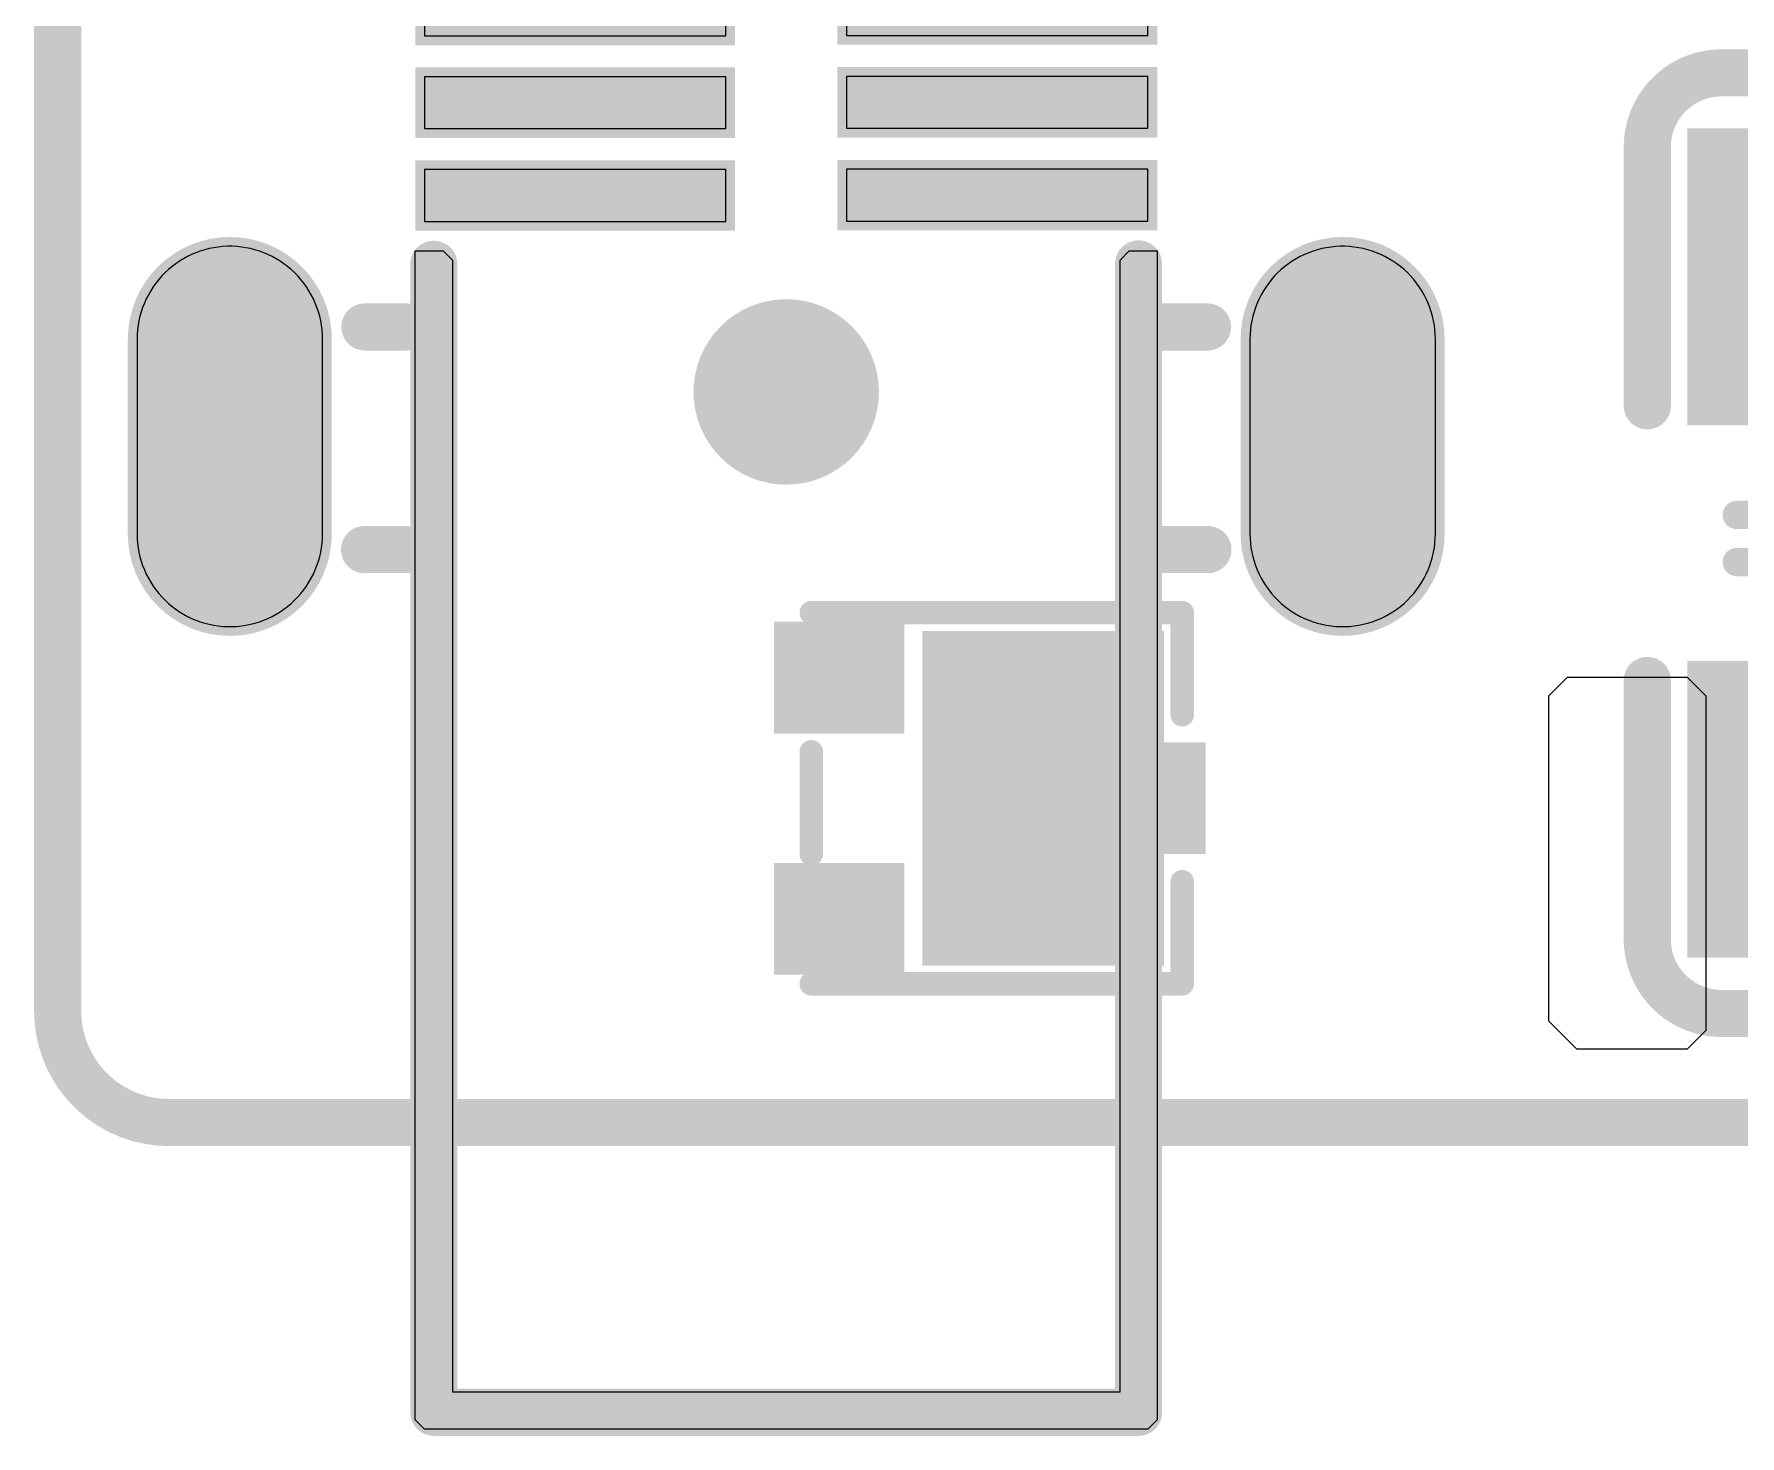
# Model space of a CAD drawing. Header units: millimetres. Extents: x 19.13 to 23.12, y 5.07 to 8.34.
# Drawn here: x 19.1324 to 19.4945, y 5.0921 to 5.3896 of the extents above; entities that cross this region are included whole.
import ezdxf

# ---------------------------------------------------------------- set-up
doc = ezdxf.new("R2010")
doc.units = ezdxf.units.MM
doc.header["$MEASUREMENT"] = 0
for name, color, linetype in [('BottomLayer', 5, 'Continuous'), ('BottomOverlay', 54, 'Continuous'), ('BottomPaste', 16, 'Continuous'), ('BottomSolder', 6, 'Continuous'), ('KeepOutLayer', 6, 'Continuous'), ('Mechanical15', 56, 'Continuous'), ('MidLayer1', 16, 'Continuous'), ('MidLayer2', 76, 'Continuous'), ('MidLayer3', 90, 'Continuous'), ('MidLayer4', 156, 'Continuous'), ('MultiLayer', 9, 'Continuous'), ('TopLayer', 1, 'Continuous'), ('TopOverlay', 2, 'Continuous'), ('TopPaste', 8, 'Continuous'), ('TopSolder', 216, 'Continuous')]:
    doc.layers.add(name, color=color, linetype=linetype)

# ---------------------------------------------------------------- blocks, each defined once
blk = doc.blocks.new('C1206_B_140')
at = {"layer": 'BottomLayer'}
for points in [[(-0.08301, -0.0315), (-0.02801, -0.0315), (-0.08301, 0.0315), (-0.02801, 0.0315)], [(0.02998, -0.0315), (0.08498, -0.0315), (0.02998, 0.0315), (0.08498, 0.0315)]]:
    blk.add_solid(points, dxfattribs=at)
at = {"layer": 'BottomOverlay', "const_width": 0.01}
for points in [[(-0.09882, 0.02825, -0.414214), (-0.08307, 0.044)], [(0.08504, 0.044, -0.414214), (0.10079, 0.02825)], [(-0.08307, -0.044, -0.414214), (-0.09882, -0.02825)], [(0.10079, -0.02825, -0.414214), (0.08504, -0.044)]]:
    blk.add_lwpolyline(points, format="xyb", dxfattribs=at)
at = {"layer": 'BottomOverlay'}
for points, const_width in [([(-0.08346, 0.044), (-0.02815, 0.044)], 0.01), ([(0.03012, 0.044), (0.08543, 0.044)], 0.01), ([(-0.09882, 0.02717), (-0.09882, -0.02825)], 0.01), ([(0.10079, 0.02717), (0.10079, -0.02825)], 0.01), ([(-0.005, 0.025), (-0.005, -0.025)], 0.006), ([(0.005, 0.025), (0.005, -0.025)], 0.006), ([(-0.02, 0), (-0.005, 0)], 0.006), ([(0.005, 0), (0.02, 0)], 0.006), ([(-0.08346, -0.044), (-0.02815, -0.044)], 0.01), ([(0.03012, -0.044), (0.08543, -0.044)], 0.01)]:
    blk.add_lwpolyline(points, dxfattribs=dict(at, const_width=const_width))
for points, const_width in [([(-0.08596, 0.044, 1), (-0.08096, 0.044, 1)], 0.005), ([(-0.08557, 0.044, 1), (-0.08057, 0.044, 1)], 0.005), ([(-0.03065, 0.044, 1), (-0.02565, 0.044, 1)], 0.005), ([(0.02762, 0.044, 1), (0.03262, 0.044, 1)], 0.005), ([(0.08254, 0.044, 1), (0.08754, 0.044, 1)], 0.005), ([(0.08293, 0.044, 1), (0.08793, 0.044, 1)], 0.005), ([(-0.10132, 0.02825, 1), (-0.09632, 0.02825, 1)], 0.005), ([(0.09829, 0.02825, 1), (0.10329, 0.02825, 1)], 0.005), ([(-0.10132, 0.02717, 1), (-0.09632, 0.02717, 1)], 0.005), ([(0.09829, 0.02717, 1), (0.10329, 0.02717, 1)], 0.005), ([(-0.0065, 0.025, 1), (-0.0035, 0.025, 1)], 0.003), ([(0.0035, 0.025, 1), (0.0065, 0.025, 1)], 0.003), ([(-0.0215, 0, 1), (-0.0185, 0, 1)], 0.003), ([(-0.0065, 0, 1), (-0.0035, 0, 1)], 0.003), ([(0.0035, 0, 1), (0.0065, 0, 1)], 0.003), ([(0.0185, 0, 1), (0.0215, 0, 1)], 0.003), ([(-0.10132, -0.02825, 1), (-0.09632, -0.02825, 1)], 0.005), ([(-0.10132, -0.02825, 1), (-0.09632, -0.02825, 1)], 0.005), ([(-0.0065, -0.025, 1), (-0.0035, -0.025, 1)], 0.003), ([(0.0035, -0.025, 1), (0.0065, -0.025, 1)], 0.003), ([(0.09829, -0.02825, 1), (0.10329, -0.02825, 1)], 0.005), ([(0.09829, -0.02825, 1), (0.10329, -0.02825, 1)], 0.005), ([(-0.08596, -0.044, 1), (-0.08096, -0.044, 1)], 0.005), ([(-0.08557, -0.044, 1), (-0.08057, -0.044, 1)], 0.005), ([(-0.03065, -0.044, 1), (-0.02565, -0.044, 1)], 0.005), ([(0.02762, -0.044, 1), (0.03262, -0.044, 1)], 0.005), ([(0.08254, -0.044, 1), (0.08754, -0.044, 1)], 0.005), ([(0.08293, -0.044, 1), (0.08793, -0.044, 1)], 0.005)]:
    blk.add_lwpolyline(points, format="xyb", close=True, dxfattribs=dict(at, const_width=const_width))
at = {"layer": 'BottomPaste'}
for points in [[(-0.08301, -0.0315), (-0.02801, -0.0315), (-0.08301, 0.0315), (-0.02801, 0.0315)], [(0.02998, -0.0315), (0.08498, -0.0315), (0.02998, 0.0315), (0.08498, 0.0315)]]:
    blk.add_solid(points, dxfattribs=at)
at = {"layer": 'BottomSolder'}
for points in [[(-0.08701, -0.0355), (-0.02401, -0.0355), (-0.08701, 0.0355), (-0.02401, 0.0355)], [(0.02598, -0.0355), (0.08898, -0.0355), (0.02598, 0.0355), (0.08898, 0.0355)]]:
    blk.add_solid(points, dxfattribs=at)
at = {"layer": 'Mechanical15', "const_width": 0.00197}
for points in [[(0, 0.01969), (0, -0.01969)], [(-0.01969, 0), (0.01969, 0)]]:
    blk.add_lwpolyline(points, dxfattribs=at)
at = {"layer": 'Mechanical15'}
for points, const_width in [([(-0.00049, 0.01969, 1), (0.00049, 0.01969, 1)], 0.000984), ([(0.01378, 0, 1), (-0.01378, 0, 1)], 0.00197), ([(-0.02018, 0, 1), (-0.01919, 0, 1)], 0.000984), ([(-0.01427, 0, 1), (-0.01329, 0, 1)], 0.000984), ([(0.01329, 0, 1), (0.01427, 0, 1)], 0.000984), ([(0.01919, 0, 1), (0.02018, 0, 1)], 0.000984), ([(-0.00049, -0.01969, 1), (0.00049, -0.01969, 1)], 0.000984)]:
    blk.add_lwpolyline(points, format="xyb", close=True, dxfattribs=dict(at, const_width=const_width))
blk = doc.blocks.new('DFN_3L_2_2__B_440')
at = {"layer": 'BottomLayer'}
for points in [[(-0.03346, 0.04429), (-0.03346, 0.02461), (-0.01772, 0.04429), (-0.01772, 0.02461)], [(0.01772, 0.04429), (0.01772, 0.02461), (0.03346, 0.04429), (0.03346, 0.02461)], [(-0.0315, 0.0128), (-0.0315, -0.03051), (0.0315, 0.0128), (0.0315, -0.03051)], [(-0.00787, -0.02953), (-0.00787, -0.03937), (0.00787, -0.02953), (0.00787, -0.03937)]]:
    blk.add_solid(points, dxfattribs=at)
at = {"layer": 'BottomOverlay', "const_width": 0.005}
for points in [[(-0.03937, -0.03839), (-0.03937, 0.04035)], [(0.00984, 0.04035), (-0.01181, 0.04035)], [(0.03937, -0.03839), (0.03937, 0.04035)], [(-0.01772, -0.03839), (-0.03937, -0.03839)], [(0.03937, -0.03839), (0.01772, -0.03839)]]:
    blk.add_lwpolyline(points, dxfattribs=at)
at = {"layer": 'BottomOverlay', "const_width": 0.0025}
for points in [[(-0.04062, 0.04035, 1), (-0.03812, 0.04035, 1)], [(-0.01306, 0.04035, 1), (-0.01056, 0.04035, 1)], [(0.00859, 0.04035, 1), (0.01109, 0.04035, 1)], [(0.03812, 0.04035, 1), (0.04062, 0.04035, 1)], [(-0.04062, -0.03839, 1), (-0.03812, -0.03839, 1)], [(-0.04062, -0.03839, 1), (-0.03812, -0.03839, 1)], [(-0.01897, -0.03839, 1), (-0.01647, -0.03839, 1)], [(0.01647, -0.03839, 1), (0.01897, -0.03839, 1)], [(0.03812, -0.03839, 1), (0.04062, -0.03839, 1)], [(0.03812, -0.03839, 1), (0.04062, -0.03839, 1)]]:
    blk.add_lwpolyline(points, format="xyb", close=True, dxfattribs=at)
at = {"layer": 'BottomPaste'}
for points in [[(-0.03346, 0.04429), (-0.03346, 0.02461), (-0.01772, 0.04429), (-0.01772, 0.02461)], [(0.01772, 0.04429), (0.01772, 0.02461), (0.03346, 0.04429), (0.03346, 0.02461)], [(-0.0315, 0.0128), (-0.0315, -0.03051), (0.0315, 0.0128), (0.0315, -0.03051)], [(-0.00787, -0.02953), (-0.00787, -0.03937), (0.00787, -0.02953), (0.00787, -0.03937)]]:
    blk.add_solid(points, dxfattribs=at)
at = {"layer": 'BottomSolder'}
for points in [[(-0.03746, 0.04829), (-0.03746, 0.02061), (-0.01372, 0.04829), (-0.01372, 0.02061)], [(0.01372, 0.04829), (0.01372, 0.02061), (0.03746, 0.04829), (0.03746, 0.02061)], [(-0.0355, 0.0168), (-0.0355, -0.03451), (0.0355, 0.0168), (0.0355, -0.03451)], [(-0.01187, -0.02553), (-0.01187, -0.04337), (0.01187, -0.02553), (0.01187, -0.04337)]]:
    blk.add_solid(points, dxfattribs=at)
blk = doc.blocks.new('TYPE_C_SMD_GT_USB_7092A_502')
at = {"layer": 'BottomLayer', "const_width": 0.03937}
for points in [[(-0.11811, 0.18012), (-0.11811, 0.13878)], [(0.11811, 0.18012), (0.11811, 0.13878)]]:
    blk.add_lwpolyline(points, dxfattribs=at)
at = {"layer": 'BottomLayer', "const_width": 0.01969}
for points in [[(-0.12795, 0.18012, 1), (-0.10827, 0.18012, 1)], [(0.10827, 0.18012, 1), (0.12795, 0.18012, 1)], [(-0.00984, 0.15, 1), (0.00984, 0.15, 1)], [(-0.12795, 0.13878, 1), (-0.10827, 0.13878, 1)], [(0.10827, 0.13878, 1), (0.12795, 0.13878, 1)]]:
    blk.add_lwpolyline(points, format="xyb", close=True, dxfattribs=at)
at = {"layer": 'BottomSolder', "const_width": 0.04331}
for points in [[(-0.11811, 0.18012), (-0.11811, 0.13878)], [(0.11811, 0.18012), (0.11811, 0.13878)]]:
    blk.add_lwpolyline(points, dxfattribs=at)
at = {"layer": 'BottomSolder', "const_width": 0.02165}
for points in [[(-0.12894, 0.18012, 1), (-0.10728, 0.18012, 1)], [(0.10728, 0.18012, 1), (0.12894, 0.18012, 1)], [(-0.12894, 0.13878, 1), (-0.10728, 0.13878, 1)], [(0.10728, 0.13878, 1), (0.12894, 0.13878, 1)]]:
    blk.add_lwpolyline(points, format="xyb", close=True, dxfattribs=at)
at = {"layer": 'Mechanical15'}
for p, q in [((-0.07874, 0.36811), (-0.07677, 0.37008)), ((-0.07677, 0.37008), (0.07677, 0.37008)), ((0.07677, 0.37008), (0.07874, 0.36811)), ((-0.07874, 0.12008), (-0.07874, 0.36811)), ((0.07874, 0.36811), (0.07874, 0.12008)), ((0.07087, 0.3622), (-0.07087, 0.3622)), ((-0.07087, 0.3622), (-0.07087, 0.12205)), ((0.07087, 0.12205), (0.07087, 0.3622)), ((-0.07283, 0.12008), (-0.07874, 0.12008)), ((-0.07087, 0.12205), (-0.07283, 0.12008)), ((0.07283, 0.12008), (0.07087, 0.12205)), ((0.07874, 0.12008), (0.07283, 0.12008))]:
    blk.add_line(p, q, dxfattribs=at)
for points, const_width in [([(0.00787, 0.15, 1), (-0.00787, 0.15, 1)], 0.01575), ([(-0.01181, 0.15, 1), (-0.00393, 0.15, 1)], 0.00787), ([(0.00393, 0.15, 1), (0.01181, 0.15, 1)], 0.00787)]:
    blk.add_lwpolyline(points, format="xyb", close=True, dxfattribs=dict(at, const_width=const_width))
at = {"layer": 'MidLayer1', "const_width": 0.03937}
for points in [[(-0.11811, 0.18012), (-0.11811, 0.13878)], [(0.11811, 0.18012), (0.11811, 0.13878)]]:
    blk.add_lwpolyline(points, dxfattribs=at)
at = {"layer": 'MidLayer1', "const_width": 0.01969}
for points in [[(-0.12795, 0.18012, 1), (-0.10827, 0.18012, 1)], [(0.10827, 0.18012, 1), (0.12795, 0.18012, 1)], [(-0.00984, 0.15, 1), (0.00984, 0.15, 1)], [(-0.12795, 0.13878, 1), (-0.10827, 0.13878, 1)], [(0.10827, 0.13878, 1), (0.12795, 0.13878, 1)]]:
    blk.add_lwpolyline(points, format="xyb", close=True, dxfattribs=at)
at = {"layer": 'MidLayer2', "const_width": 0.03937}
for points in [[(-0.11811, 0.18012), (-0.11811, 0.13878)], [(0.11811, 0.18012), (0.11811, 0.13878)]]:
    blk.add_lwpolyline(points, dxfattribs=at)
at = {"layer": 'MidLayer2', "const_width": 0.01969}
for points in [[(-0.12795, 0.18012, 1), (-0.10827, 0.18012, 1)], [(0.10827, 0.18012, 1), (0.12795, 0.18012, 1)], [(-0.00984, 0.15, 1), (0.00984, 0.15, 1)], [(-0.12795, 0.13878, 1), (-0.10827, 0.13878, 1)], [(0.10827, 0.13878, 1), (0.12795, 0.13878, 1)]]:
    blk.add_lwpolyline(points, format="xyb", close=True, dxfattribs=at)
at = {"layer": 'MidLayer3', "const_width": 0.03937}
for points in [[(-0.11811, 0.18012), (-0.11811, 0.13878)], [(0.11811, 0.18012), (0.11811, 0.13878)]]:
    blk.add_lwpolyline(points, dxfattribs=at)
at = {"layer": 'MidLayer3', "const_width": 0.01969}
for points in [[(-0.12795, 0.18012, 1), (-0.10827, 0.18012, 1)], [(0.10827, 0.18012, 1), (0.12795, 0.18012, 1)], [(-0.00984, 0.15, 1), (0.00984, 0.15, 1)], [(-0.12795, 0.13878, 1), (-0.10827, 0.13878, 1)], [(0.10827, 0.13878, 1), (0.12795, 0.13878, 1)]]:
    blk.add_lwpolyline(points, format="xyb", close=True, dxfattribs=at)
at = {"layer": 'MidLayer4', "const_width": 0.03937}
for points in [[(-0.11811, 0.18012), (-0.11811, 0.13878)], [(0.11811, 0.18012), (0.11811, 0.13878)]]:
    blk.add_lwpolyline(points, dxfattribs=at)
at = {"layer": 'MidLayer4', "const_width": 0.01969}
for points in [[(-0.12795, 0.18012, 1), (-0.10827, 0.18012, 1)], [(0.10827, 0.18012, 1), (0.12795, 0.18012, 1)], [(-0.00984, 0.15, 1), (0.00984, 0.15, 1)], [(-0.12795, 0.13878, 1), (-0.10827, 0.13878, 1)], [(0.10827, 0.13878, 1), (0.12795, 0.13878, 1)]]:
    blk.add_lwpolyline(points, format="xyb", close=True, dxfattribs=at)
at = {"layer": 'MultiLayer', "const_width": 0.03937}
for points in [[(-0.11811, 0.18012), (-0.11811, 0.13878)], [(0.11811, 0.18012), (0.11811, 0.13878)]]:
    blk.add_lwpolyline(points, dxfattribs=at)
at = {"layer": 'MultiLayer', "const_width": 0.01969}
for points in [[(-0.12795, 0.18012, 1), (-0.10827, 0.18012, 1)], [(0.10827, 0.18012, 1), (0.12795, 0.18012, 1)], [(-0.00984, 0.15, 1), (0.00984, 0.15, 1)], [(-0.12795, 0.13878, 1), (-0.10827, 0.13878, 1)], [(0.10827, 0.13878, 1), (0.12795, 0.13878, 1)]]:
    blk.add_lwpolyline(points, format="xyb", close=True, dxfattribs=at)
at = {"layer": 'TopLayer', "const_width": 0.03937}
for points in [[(-0.11811, 0.18012), (-0.11811, 0.13878)], [(0.11811, 0.18012), (0.11811, 0.13878)]]:
    blk.add_lwpolyline(points, dxfattribs=at)
at = {"layer": 'TopLayer', "const_width": 0.01969}
for points in [[(-0.12795, 0.18012, 1), (-0.10827, 0.18012, 1)], [(0.10827, 0.18012, 1), (0.12795, 0.18012, 1)], [(-0.00984, 0.15, 1), (0.00984, 0.15, 1)], [(-0.12795, 0.13878, 1), (-0.10827, 0.13878, 1)], [(0.10827, 0.13878, 1), (0.12795, 0.13878, 1)]]:
    blk.add_lwpolyline(points, format="xyb", close=True, dxfattribs=at)
at = {"layer": 'TopLayer'}
for points in [[(-0.07679, 0.11374), (-0.07679, 0.10272), (-0.01282, 0.11374), (-0.01282, 0.10272)], [(0.07679, 0.1028), (0.07679, 0.11382), (0.01282, 0.1028), (0.01282, 0.11382)], [(-0.07679, 0.09405), (-0.07679, 0.08303), (-0.01282, 0.09405), (-0.01282, 0.08303)], [(0.07679, 0.08311), (0.07679, 0.09413), (0.01282, 0.08311), (0.01282, 0.09413)], [(-0.07679, 0.07437), (-0.07679, 0.06335), (-0.01282, 0.07437), (-0.01282, 0.06335)], [(0.07679, 0.06343), (0.07679, 0.07445), (0.01282, 0.06343), (0.01282, 0.07445)]]:
    blk.add_solid(points, dxfattribs=at)
at = {"layer": 'TopOverlay', "const_width": 0.01}
for points in [[(0.0748, 0.36653), (-0.0748, 0.36653)], [(-0.0748, 0.36653), (-0.0748, 0.12284)], [(0.0748, 0.36653), (0.0748, 0.36063)], [(0.0748, 0.36063), (0.0748, 0.12292)], [(-0.0748, 0.18346), (-0.08952, 0.18346)], [(-0.0748, 0.18399), (-0.0748, 0.18346)], [(0.08952, 0.18346), (0.08071, 0.18346)], [(-0.0748, 0.13622), (-0.08944, 0.13622)], [(-0.0748, 0.13707), (-0.0748, 0.13622)], [(0.08944, 0.13622), (0.08071, 0.13622)]]:
    blk.add_lwpolyline(points, dxfattribs=at)
at = {"layer": 'TopOverlay', "const_width": 0.005}
for points in [[(-0.0773, 0.36653, 1), (-0.0723, 0.36653, 1)], [(-0.0773, 0.36653, 1), (-0.0723, 0.36653, 1)], [(0.0723, 0.36653, 1), (0.0773, 0.36653, 1)], [(0.0723, 0.36653, 1), (0.0773, 0.36653, 1)], [(0.0723, 0.36063, 1), (0.0773, 0.36063, 1)], [(0.0723, 0.36063, 1), (0.0773, 0.36063, 1)], [(-0.09202, 0.18346, 1), (-0.08702, 0.18346, 1)], [(-0.0773, 0.18399, 1), (-0.0723, 0.18399, 1)], [(-0.0773, 0.18346, 1), (-0.0723, 0.18346, 1)], [(-0.0773, 0.18346, 1), (-0.0723, 0.18346, 1)], [(0.07821, 0.18346, 1), (0.08321, 0.18346, 1)], [(0.08702, 0.18346, 1), (0.09202, 0.18346, 1)], [(-0.09194, 0.13622, 1), (-0.08694, 0.13622, 1)], [(-0.0773, 0.13707, 1), (-0.0723, 0.13707, 1)], [(-0.0773, 0.13622, 1), (-0.0723, 0.13622, 1)], [(-0.0773, 0.13622, 1), (-0.0723, 0.13622, 1)], [(0.07821, 0.13622, 1), (0.08321, 0.13622, 1)], [(0.08694, 0.13622, 1), (0.09194, 0.13622, 1)], [(-0.0773, 0.12284, 1), (-0.0723, 0.12284, 1)], [(0.0723, 0.12292, 1), (0.0773, 0.12292, 1)]]:
    blk.add_lwpolyline(points, format="xyb", close=True, dxfattribs=at)
at = {"layer": 'TopPaste'}
for p, q in [((-0.12249, 0.19931), (-0.12344, 0.19907)), ((-0.12153, 0.1995), (-0.12249, 0.19931)), ((-0.12056, 0.19965), (-0.12153, 0.1995)), ((-0.11958, 0.19975), (-0.12056, 0.19965)), ((-0.1186, 0.1998), (-0.11958, 0.19975)), ((-0.11762, 0.1998), (-0.1186, 0.1998)), ((-0.11664, 0.19975), (-0.11762, 0.1998)), ((-0.11566, 0.19965), (-0.11664, 0.19975)), ((-0.11469, 0.1995), (-0.11566, 0.19965)), ((-0.11373, 0.19931), (-0.11469, 0.1995)), ((-0.11278, 0.19907), (-0.11373, 0.19931)), ((0.11373, 0.19931), (0.11278, 0.19907)), ((0.11469, 0.1995), (0.11373, 0.19931)), ((0.11566, 0.19965), (0.11469, 0.1995)), ((0.11664, 0.19975), (0.11566, 0.19965)), ((0.11762, 0.1998), (0.11664, 0.19975)), ((0.1186, 0.1998), (0.11762, 0.1998)), ((0.11958, 0.19975), (0.1186, 0.1998)), ((0.12056, 0.19965), (0.11958, 0.19975)), ((0.12153, 0.1995), (0.12056, 0.19965)), ((0.12249, 0.19931), (0.12153, 0.1995)), ((0.12344, 0.19907), (0.12249, 0.19931)), ((-0.1296, 0.1961), (-0.13038, 0.19551)), ((-0.12879, 0.19665), (-0.1296, 0.1961)), ((-0.12795, 0.19717), (-0.12879, 0.19665)), ((-0.12709, 0.19763), (-0.12795, 0.19717)), ((-0.12621, 0.19806), (-0.12709, 0.19763)), ((-0.1253, 0.19844), (-0.12621, 0.19806)), ((-0.12438, 0.19878), (-0.1253, 0.19844)), ((-0.12344, 0.19907), (-0.12438, 0.19878)), ((-0.11184, 0.19878), (-0.11278, 0.19907)), ((-0.11092, 0.19844), (-0.11184, 0.19878)), ((-0.11001, 0.19806), (-0.11092, 0.19844)), ((-0.10913, 0.19763), (-0.11001, 0.19806)), ((-0.10827, 0.19717), (-0.10913, 0.19763)), ((-0.10743, 0.19665), (-0.10827, 0.19717)), ((-0.10662, 0.1961), (-0.10743, 0.19665)), ((-0.10584, 0.19551), (-0.10662, 0.1961)), ((0.10662, 0.1961), (0.10584, 0.19551)), ((0.10743, 0.19665), (0.10662, 0.1961)), ((0.10827, 0.19717), (0.10743, 0.19665)), ((0.10913, 0.19763), (0.10827, 0.19717)), ((0.11001, 0.19806), (0.10913, 0.19763)), ((0.11092, 0.19844), (0.11001, 0.19806)), ((0.11184, 0.19878), (0.11092, 0.19844)), ((0.11278, 0.19907), (0.11184, 0.19878)), ((0.12438, 0.19878), (0.12344, 0.19907)), ((0.1253, 0.19844), (0.12438, 0.19878)), ((0.12621, 0.19806), (0.1253, 0.19844)), ((0.12709, 0.19763), (0.12621, 0.19806)), ((0.12795, 0.19717), (0.12709, 0.19763)), ((0.12879, 0.19665), (0.12795, 0.19717)), ((0.1296, 0.1961), (0.12879, 0.19665)), ((0.13038, 0.19551), (0.1296, 0.1961)), ((-0.1338, 0.192), (-0.13437, 0.19121)), ((-0.13319, 0.19277), (-0.1338, 0.192)), ((-0.13254, 0.19351), (-0.13319, 0.19277)), ((-0.13185, 0.19421), (-0.13254, 0.19351)), ((-0.13114, 0.19488), (-0.13185, 0.19421)), ((-0.13038, 0.19551), (-0.13114, 0.19488)), ((-0.10508, 0.19488), (-0.10584, 0.19551)), ((-0.10436, 0.19421), (-0.10508, 0.19488)), ((-0.10368, 0.19351), (-0.10436, 0.19421)), ((-0.10303, 0.19277), (-0.10368, 0.19351)), ((-0.10242, 0.192), (-0.10303, 0.19277)), ((-0.10185, 0.19121), (-0.10242, 0.192)), ((0.10242, 0.192), (0.10185, 0.19121)), ((0.10303, 0.19277), (0.10242, 0.192)), ((0.10368, 0.19351), (0.10303, 0.19277)), ((0.10436, 0.19421), (0.10368, 0.19351)), ((0.10508, 0.19488), (0.10436, 0.19421)), ((0.10584, 0.19551), (0.10508, 0.19488)), ((0.13114, 0.19488), (0.13038, 0.19551)), ((0.13185, 0.19421), (0.13114, 0.19488)), ((0.13254, 0.19351), (0.13185, 0.19421)), ((0.13319, 0.19277), (0.13254, 0.19351)), ((0.1338, 0.192), (0.13319, 0.19277)), ((0.13437, 0.19121), (0.1338, 0.192)), ((-0.13585, 0.18866), (-0.13625, 0.18776)), ((-0.1354, 0.18953), (-0.13585, 0.18866)), ((-0.13491, 0.19038), (-0.1354, 0.18953)), ((-0.13437, 0.19121), (-0.13491, 0.19038)), ((-0.10131, 0.19038), (-0.10185, 0.19121)), ((-0.10082, 0.18953), (-0.10131, 0.19038)), ((-0.10037, 0.18866), (-0.10082, 0.18953)), ((-0.09997, 0.18776), (-0.10037, 0.18866)), ((0.10037, 0.18866), (0.09997, 0.18776)), ((0.10082, 0.18953), (0.10037, 0.18866)), ((0.10131, 0.19038), (0.10082, 0.18953)), ((0.10185, 0.19121), (0.10131, 0.19038)), ((0.13491, 0.19038), (0.13437, 0.19121)), ((0.1354, 0.18953), (0.13491, 0.19038)), ((0.13585, 0.18866), (0.1354, 0.18953)), ((0.13625, 0.18776), (0.13585, 0.18866)), ((-0.13719, 0.18497), (-0.1374, 0.18402)), ((-0.13692, 0.18592), (-0.13719, 0.18497)), ((-0.13661, 0.18685), (-0.13692, 0.18592)), ((-0.13625, 0.18776), (-0.13661, 0.18685)), ((-0.09961, 0.18685), (-0.09997, 0.18776)), ((-0.0993, 0.18592), (-0.09961, 0.18685)), ((-0.09903, 0.18497), (-0.0993, 0.18592)), ((-0.09882, 0.18402), (-0.09903, 0.18497)), ((0.09903, 0.18497), (0.09882, 0.18402)), ((0.0993, 0.18592), (0.09903, 0.18497)), ((0.09961, 0.18685), (0.0993, 0.18592)), ((0.09997, 0.18776), (0.09961, 0.18685)), ((0.13661, 0.18685), (0.13625, 0.18776)), ((0.13692, 0.18592), (0.13661, 0.18685)), ((0.13719, 0.18497), (0.13692, 0.18592)), ((0.1374, 0.18402), (0.13719, 0.18497)), ((-0.13777, 0.1811), (-0.1378, 0.18012)), ((-0.1377, 0.18208), (-0.13777, 0.1811)), ((-0.13758, 0.18305), (-0.1377, 0.18208)), ((-0.1374, 0.18402), (-0.13758, 0.18305)), ((-0.09864, 0.18305), (-0.09882, 0.18402)), ((-0.09852, 0.18208), (-0.09864, 0.18305)), ((-0.09845, 0.1811), (-0.09852, 0.18208)), ((-0.09842, 0.18012), (-0.09845, 0.1811)), ((0.09845, 0.1811), (0.09842, 0.18012)), ((0.09852, 0.18208), (0.09845, 0.1811)), ((0.09864, 0.18305), (0.09852, 0.18208)), ((0.09882, 0.18402), (0.09864, 0.18305)), ((0.13758, 0.18305), (0.1374, 0.18402)), ((0.1377, 0.18208), (0.13758, 0.18305)), ((0.13777, 0.1811), (0.1377, 0.18208)), ((0.1378, 0.18012), (0.13777, 0.1811)), ((-0.1378, 0.18012), (-0.1378, 0.13878)), ((-0.09842, 0.13878), (-0.09842, 0.18012)), ((0.09842, 0.18012), (0.09842, 0.13878)), ((0.1378, 0.13878), (0.1378, 0.18012)), ((-0.1378, 0.13878), (-0.13777, 0.1378)), ((-0.13777, 0.1378), (-0.1377, 0.13682)), ((-0.09852, 0.13682), (-0.09845, 0.1378)), ((-0.09845, 0.1378), (-0.09842, 0.13878)), ((0.09842, 0.13878), (0.09845, 0.1378)), ((0.09845, 0.1378), (0.09852, 0.13682)), ((0.1377, 0.13682), (0.13777, 0.1378)), ((0.13777, 0.1378), (0.1378, 0.13878)), ((-0.1377, 0.13682), (-0.13758, 0.13585)), ((-0.13758, 0.13585), (-0.1374, 0.13488)), ((-0.1374, 0.13488), (-0.13719, 0.13392)), ((-0.09903, 0.13392), (-0.09882, 0.13488)), ((-0.09882, 0.13488), (-0.09864, 0.13585)), ((-0.09864, 0.13585), (-0.09852, 0.13682)), ((0.09852, 0.13682), (0.09864, 0.13585)), ((0.09864, 0.13585), (0.09882, 0.13488)), ((0.09882, 0.13488), (0.09903, 0.13392)), ((0.13719, 0.13392), (0.1374, 0.13488)), ((0.1374, 0.13488), (0.13758, 0.13585)), ((0.13758, 0.13585), (0.1377, 0.13682)), ((-0.13719, 0.13392), (-0.13692, 0.13298)), ((-0.13692, 0.13298), (-0.13661, 0.13205)), ((-0.13661, 0.13205), (-0.13625, 0.13113)), ((-0.13625, 0.13113), (-0.13585, 0.13024)), ((-0.10037, 0.13024), (-0.09997, 0.13113)), ((-0.09997, 0.13113), (-0.09961, 0.13205)), ((-0.09961, 0.13205), (-0.0993, 0.13298)), ((-0.0993, 0.13298), (-0.09903, 0.13392)), ((0.09903, 0.13392), (0.0993, 0.13298)), ((0.0993, 0.13298), (0.09961, 0.13205)), ((0.09961, 0.13205), (0.09997, 0.13113)), ((0.09997, 0.13113), (0.10037, 0.13024)), ((0.13585, 0.13024), (0.13625, 0.13113)), ((0.13625, 0.13113), (0.13661, 0.13205)), ((0.13661, 0.13205), (0.13692, 0.13298)), ((0.13692, 0.13298), (0.13719, 0.13392)), ((-0.13585, 0.13024), (-0.1354, 0.12937)), ((-0.1354, 0.12937), (-0.13491, 0.12852)), ((-0.13491, 0.12852), (-0.13437, 0.12769)), ((-0.13437, 0.12769), (-0.1338, 0.12689)), ((-0.1338, 0.12689), (-0.13319, 0.12613)), ((-0.10303, 0.12613), (-0.10242, 0.12689)), ((-0.10242, 0.12689), (-0.10185, 0.12769)), ((-0.10185, 0.12769), (-0.10131, 0.12852)), ((-0.10131, 0.12852), (-0.10082, 0.12937)), ((-0.10082, 0.12937), (-0.10037, 0.13024)), ((0.10037, 0.13024), (0.10082, 0.12937)), ((0.10082, 0.12937), (0.10131, 0.12852)), ((0.10131, 0.12852), (0.10185, 0.12769)), ((0.10185, 0.12769), (0.10242, 0.12689)), ((0.10242, 0.12689), (0.10303, 0.12613)), ((0.13319, 0.12613), (0.1338, 0.12689)), ((0.1338, 0.12689), (0.13437, 0.12769)), ((0.13437, 0.12769), (0.13491, 0.12852)), ((0.13491, 0.12852), (0.1354, 0.12937)), ((0.1354, 0.12937), (0.13585, 0.13024)), ((-0.13319, 0.12613), (-0.13254, 0.12539)), ((-0.13254, 0.12539), (-0.13185, 0.12469)), ((-0.13185, 0.12469), (-0.13114, 0.12402)), ((-0.13114, 0.12402), (-0.13038, 0.12339)), ((-0.13038, 0.12339), (-0.1296, 0.1228)), ((-0.10662, 0.1228), (-0.10584, 0.12339)), ((-0.10584, 0.12339), (-0.10508, 0.12402)), ((-0.10508, 0.12402), (-0.10436, 0.12469)), ((-0.10436, 0.12469), (-0.10368, 0.12539)), ((-0.10368, 0.12539), (-0.10303, 0.12613)), ((0.10303, 0.12613), (0.10368, 0.12539)), ((0.10368, 0.12539), (0.10436, 0.12469)), ((0.10436, 0.12469), (0.10508, 0.12402)), ((0.10508, 0.12402), (0.10584, 0.12339)), ((0.10584, 0.12339), (0.10662, 0.1228)), ((0.1296, 0.1228), (0.13038, 0.12339)), ((0.13038, 0.12339), (0.13114, 0.12402)), ((0.13114, 0.12402), (0.13185, 0.12469)), ((0.13185, 0.12469), (0.13254, 0.12539)), ((0.13254, 0.12539), (0.13319, 0.12613)), ((-0.1296, 0.1228), (-0.12879, 0.12224)), ((-0.12879, 0.12224), (-0.12795, 0.12173)), ((-0.12795, 0.12173), (-0.12709, 0.12126)), ((-0.12709, 0.12126), (-0.12621, 0.12084)), ((-0.12621, 0.12084), (-0.1253, 0.12046)), ((-0.1253, 0.12046), (-0.12438, 0.12012)), ((-0.12438, 0.12012), (-0.12344, 0.11983)), ((-0.12344, 0.11983), (-0.12249, 0.11959)), ((-0.12249, 0.11959), (-0.12153, 0.11939)), ((-0.11469, 0.11939), (-0.11373, 0.11959)), ((-0.11373, 0.11959), (-0.11278, 0.11983)), ((-0.11278, 0.11983), (-0.11184, 0.12012)), ((-0.11184, 0.12012), (-0.11092, 0.12046)), ((-0.11092, 0.12046), (-0.11001, 0.12084)), ((-0.11001, 0.12084), (-0.10913, 0.12126)), ((-0.10913, 0.12126), (-0.10827, 0.12173)), ((-0.10827, 0.12173), (-0.10743, 0.12224)), ((-0.10743, 0.12224), (-0.10662, 0.1228)), ((0.10662, 0.1228), (0.10743, 0.12224)), ((0.10743, 0.12224), (0.10827, 0.12173)), ((0.10827, 0.12173), (0.10913, 0.12126)), ((0.10913, 0.12126), (0.11001, 0.12084)), ((0.11001, 0.12084), (0.11092, 0.12046)), ((0.11092, 0.12046), (0.11184, 0.12012)), ((0.11184, 0.12012), (0.11278, 0.11983)), ((0.11278, 0.11983), (0.11373, 0.11959)), ((0.11373, 0.11959), (0.11469, 0.11939)), ((0.12153, 0.11939), (0.12249, 0.11959)), ((0.12249, 0.11959), (0.12344, 0.11983)), ((0.12344, 0.11983), (0.12438, 0.12012)), ((0.12438, 0.12012), (0.1253, 0.12046)), ((0.1253, 0.12046), (0.12621, 0.12084)), ((0.12621, 0.12084), (0.12709, 0.12126)), ((0.12709, 0.12126), (0.12795, 0.12173)), ((0.12795, 0.12173), (0.12879, 0.12224)), ((0.12879, 0.12224), (0.1296, 0.1228)), ((-0.12153, 0.11939), (-0.12056, 0.11925)), ((-0.12056, 0.11925), (-0.11958, 0.11915)), ((-0.11958, 0.11915), (-0.1186, 0.1191)), ((-0.1186, 0.1191), (-0.11762, 0.1191)), ((-0.11762, 0.1191), (-0.11664, 0.11915)), ((-0.11664, 0.11915), (-0.11566, 0.11925)), ((-0.11566, 0.11925), (-0.11469, 0.11939)), ((0.11469, 0.11939), (0.11566, 0.11925)), ((0.11566, 0.11925), (0.11664, 0.11915)), ((0.11664, 0.11915), (0.11762, 0.1191)), ((0.11762, 0.1191), (0.1186, 0.1191)), ((0.1186, 0.1191), (0.11958, 0.11915)), ((0.11958, 0.11915), (0.12056, 0.11925)), ((0.12056, 0.11925), (0.12153, 0.11939)), ((-0.01282, 0.11374), (-0.07679, 0.11374)), ((-0.07679, 0.11374), (-0.07679, 0.10272)), ((-0.01282, 0.10272), (-0.01282, 0.11374)), ((0.07679, 0.11382), (0.01282, 0.11382)), ((0.01282, 0.11382), (0.01282, 0.1028)), ((0.07679, 0.1028), (0.07679, 0.11382)), ((-0.07679, 0.10272), (-0.01282, 0.10272)), ((0.01282, 0.1028), (0.07679, 0.1028)), ((-0.01282, 0.09405), (-0.07679, 0.09405)), ((-0.07679, 0.09405), (-0.07679, 0.08303)), ((-0.01282, 0.08303), (-0.01282, 0.09405)), ((0.07679, 0.09413), (0.01282, 0.09413)), ((0.01282, 0.09413), (0.01282, 0.08311)), ((0.07679, 0.08311), (0.07679, 0.09413)), ((-0.07679, 0.08303), (-0.01282, 0.08303)), ((0.01282, 0.08311), (0.07679, 0.08311)), ((-0.01282, 0.07437), (-0.07679, 0.07437)), ((-0.07679, 0.07437), (-0.07679, 0.06335)), ((-0.01282, 0.06335), (-0.01282, 0.07437)), ((0.07679, 0.07445), (0.01282, 0.07445)), ((0.01282, 0.07445), (0.01282, 0.06343)), ((0.07679, 0.06343), (0.07679, 0.07445))]:
    blk.add_line(p, q, dxfattribs=at)
at = {"layer": 'TopSolder', "const_width": 0.04331}
for points in [[(-0.11811, 0.18012), (-0.11811, 0.13878)], [(0.11811, 0.18012), (0.11811, 0.13878)]]:
    blk.add_lwpolyline(points, dxfattribs=at)
at = {"layer": 'TopSolder', "const_width": 0.02165}
for points in [[(-0.12894, 0.18012, 1), (-0.10728, 0.18012, 1)], [(0.10728, 0.18012, 1), (0.12894, 0.18012, 1)], [(-0.12894, 0.13878, 1), (-0.10728, 0.13878, 1)], [(0.10728, 0.13878, 1), (0.12894, 0.13878, 1)]]:
    blk.add_lwpolyline(points, format="xyb", close=True, dxfattribs=at)
at = {"layer": 'TopSolder'}
for points in [[(-0.07876, 0.11571), (-0.07876, 0.10075), (-0.01085, 0.11571), (-0.01085, 0.10075)], [(0.07876, 0.10083), (0.07876, 0.11579), (0.01085, 0.10083), (0.01085, 0.11579)], [(-0.07876, 0.09602), (-0.07876, 0.08106), (-0.01085, 0.09602), (-0.01085, 0.08106)], [(0.07876, 0.08114), (0.07876, 0.0961), (0.01085, 0.08114), (0.01085, 0.0961)], [(-0.07876, 0.07634), (-0.07876, 0.06138), (-0.01085, 0.07634), (-0.01085, 0.06138)], [(0.07876, 0.06146), (0.07876, 0.07642), (0.01085, 0.06146), (0.01085, 0.07642)]]:
    blk.add_solid(points, dxfattribs=at)

msp = doc.modelspace()

# ---------------------------------------------------------------- linework, layer by layer
at = {"layer": 'KeepOutLayer', "const_width": 0.01}
for points in [[(19.13742, 5.18225), (19.13752, 8.2457)], [(19.16104, 5.15862), (23.05127, 5.15862)]]:
    msp.add_lwpolyline(points, dxfattribs=at)
at = {"layer": 'KeepOutLayer', "const_width": 0.005}
for points in [[(19.13492, 5.18225, 1), (19.13992, 5.18225, 1)], [(19.13492, 5.18225, 1), (19.13992, 5.18225, 1)], [(19.15854, 5.15862, 1), (19.16354, 5.15862, 1)], [(19.15854, 5.15862, 1), (19.16354, 5.15862, 1)]]:
    msp.add_lwpolyline(points, format="xyb", close=True, dxfattribs=at)
at = {"layer": 'KeepOutLayer', "const_width": 0.01}
msp.add_lwpolyline([(19.16104, 5.15862, -0.414223), (19.13742, 5.18225)], format="xyb", dxfattribs=at)
at = {"layer": 'TopLayer'}
for p, q in [((19.45782, 5.25303), (19.45389, 5.24909)), ((19.48341, 5.25303), (19.45782, 5.25303)), ((19.48735, 5.24909), (19.48341, 5.25303)), ((19.45389, 5.24909), (19.45389, 5.1802)), ((19.48735, 5.17823), (19.48735, 5.24909)), ((19.45389, 5.1802), (19.45979, 5.17429)), ((19.48341, 5.17429), (19.48735, 5.17823)), ((19.45979, 5.17429), (19.48341, 5.17429))]:
    msp.add_line(p, q, dxfattribs=at)

# ---------------------------------------------------------------- block references
for name, p, rotation in [('TYPE_C_SMD_GT_USB_7092A_502', (19.29207, 5.46366), 180), ('C1206_B_140', (19.51885, 5.28256), 270), ('DFN_3L_2_2__B_440', (19.33774, 5.22744), 90)]:
    msp.add_blockref(name, p, dxfattribs=dict(rotation=rotation))

doc.saveas('drawing.dxf')
